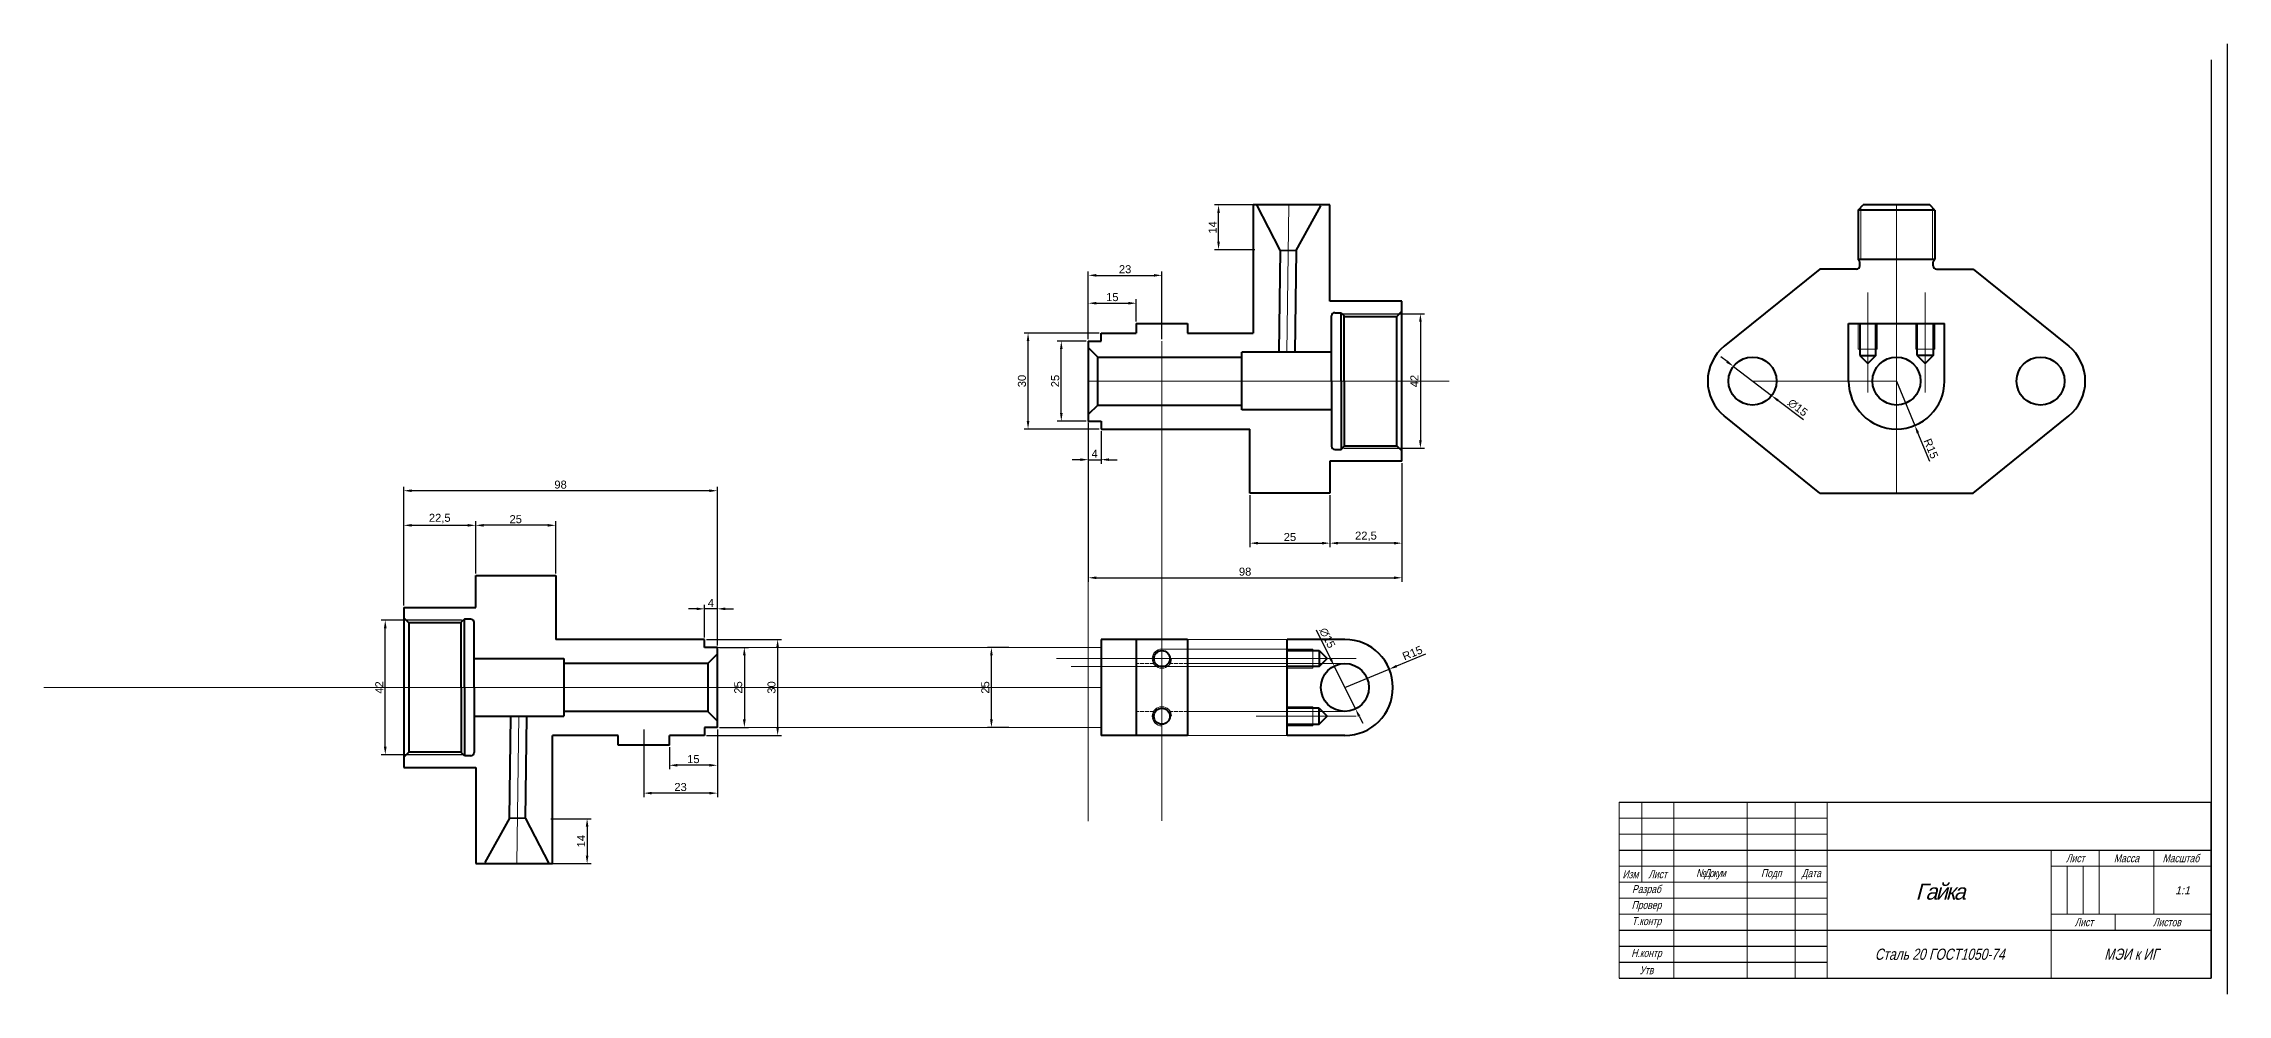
# Model space of a CAD drawing. Header units: millimetres. Extents: x 4220 to 12981, y 2004 to 7022.
# Drawn here: x 4220 to 4902, y 2004 to 2301 of the extents above; entities that cross this region are included whole.
import ezdxf

# ---------------------------------------------------------------- set-up
doc = ezdxf.new("R2010")
doc.units = ezdxf.units.MM
doc.linetypes.add('ACAD_ISO02W100', pattern=[15, 12, -3])
doc.styles.get("Standard").update_dxf_attribs({"font": 'arial.ttf'})
doc.dimstyles.new('ISO-25', dxfattribs={"dimtxt": 2.5, "dimasz": 2.5, "dimexe": 1.25, "dimexo": 0.625, "dimtad": 1, "dimtxsty": 'Standard', "dimcen": 2.5, "dimadec": 0, "dimazin": 0, "dimtfac": 1, "dimtmove": 0, "dimatfit": 3, "dimfxl": 1, "dimarcsym": 0})

# ---------------------------------------------------------------- blocks, each defined once
blk = doc.blocks.new('*D64')
at = {"color": 0, "lineweight": -2, "transparency": 16777216}
for p, q in [((4643.93, 2169.79), (4643.93, 2143.52)), ((4621.43, 2159.79), (4621.43, 2143.52)), ((4641.43, 2144.77), (4623.93, 2144.77))]:
    blk.add_line(p, q, dxfattribs=at)
at = {"color": 0, "lineweight": 9, "transparency": 16777216}
for points in [[(4623.93, 2145.18), (4623.93, 2144.35), (4621.43, 2144.77)], [(4641.43, 2145.18), (4641.43, 2144.35), (4643.93, 2144.77)]]:
    blk.add_solid(points, dxfattribs=at)
at = {"layer": 'Defpoints', "color": 0, "lineweight": 9, "transparency": 16777216}
for p in [(4643.93, 2170.42), (4621.43, 2160.42), (4621.43, 2144.77)]:
    blk.add_point(p, dxfattribs=at)
at = {"color": 0, "lineweight": 9, "transparency": 16777216, "insert": (4632.68, 2146.89), "char_height": 2.5, "attachment_point": 5}
blk.add_mtext('22,5', dxfattribs=at)
blk = doc.blocks.new('*D65')
at = {"color": 0, "lineweight": -2, "transparency": 16777216}
for p, q in [((4596.43, 2159.79), (4596.43, 2143.52)), ((4621.43, 2159.79), (4621.43, 2143.52)), ((4598.93, 2144.77), (4618.93, 2144.77))]:
    blk.add_line(p, q, dxfattribs=at)
at = {"color": 0, "lineweight": 9, "transparency": 16777216}
for points in [[(4598.93, 2145.18), (4598.93, 2144.35), (4596.43, 2144.77)], [(4618.93, 2145.18), (4618.93, 2144.35), (4621.43, 2144.77)]]:
    blk.add_solid(points, dxfattribs=at)
at = {"layer": 'Defpoints', "color": 0, "lineweight": 9, "transparency": 16777216}
for p in [(4596.43, 2160.42), (4621.43, 2160.42), (4621.43, 2144.77)]:
    blk.add_point(p, dxfattribs=at)
at = {"color": 0, "lineweight": 9, "transparency": 16777216, "insert": (4608.93, 2146.67), "char_height": 2.5, "attachment_point": 5}
blk.add_mtext('25', dxfattribs=at)
blk = doc.blocks.new('*D66')
at = {"color": 0, "lineweight": -2, "transparency": 16777216}
for p, q in [((4545.93, 2182.29), (4545.93, 2169.6)), ((4549.93, 2179.79), (4549.93, 2169.6)), ((4543.43, 2170.85), (4540.93, 2170.85)), ((4545.93, 2170.85), (4549.93, 2170.85)), ((4552.43, 2170.85), (4554.93, 2170.85))]:
    blk.add_line(p, q, dxfattribs=at)
at = {"color": 0, "lineweight": 9, "transparency": 16777216}
for points in [[(4543.43, 2171.27), (4543.43, 2170.44), (4545.93, 2170.85)], [(4552.43, 2171.27), (4552.43, 2170.44), (4549.93, 2170.85)]]:
    blk.add_solid(points, dxfattribs=at)
at = {"layer": 'Defpoints', "color": 0, "lineweight": 9, "transparency": 16777216}
for p in [(4545.93, 2182.92), (4549.93, 2180.42), (4549.93, 2170.85)]:
    blk.add_point(p, dxfattribs=at)
at = {"color": 0, "lineweight": 9, "transparency": 16777216, "insert": (4547.93, 2172.73), "char_height": 2.5, "attachment_point": 5}
blk.add_mtext('4', dxfattribs=at)
blk = doc.blocks.new('*D67')
at = {"color": 0, "lineweight": -2, "transparency": 16777216}
for p, q in [((4545.3, 2207.92), (4536.24, 2207.92)), ((4537.49, 2185.42), (4537.49, 2205.42)), ((4545.3, 2182.92), (4536.24, 2182.92))]:
    blk.add_line(p, q, dxfattribs=at)
at = {"color": 0, "lineweight": 9, "transparency": 16777216}
for points in [[(4537.08, 2205.42), (4537.91, 2205.42), (4537.49, 2207.92)], [(4537.08, 2185.42), (4537.91, 2185.42), (4537.49, 2182.92)]]:
    blk.add_solid(points, dxfattribs=at)
at = {"layer": 'Defpoints', "color": 0, "lineweight": 9, "transparency": 16777216}
for p in [(4537.49, 2207.92), (4545.93, 2207.92), (4545.93, 2182.92)]:
    blk.add_point(p, dxfattribs=at)
at = {"color": 0, "lineweight": 9, "transparency": 16777216, "insert": (4535.59, 2195.42), "char_height": 2.5, "attachment_point": 5, "rotation": 90}
blk.add_mtext('25', dxfattribs=at)
blk = doc.blocks.new('*D59')
at = {"color": 0, "lineweight": -2, "transparency": 16777216}
for p, q in [((4545.93, 2182.29), (4545.93, 2132.7)), ((4643.93, 2169.79), (4643.93, 2132.7)), ((4548.43, 2133.95), (4641.43, 2133.95))]:
    blk.add_line(p, q, dxfattribs=at)
at = {"color": 0, "lineweight": 9, "transparency": 16777216}
for points in [[(4548.43, 2134.37), (4548.43, 2133.53), (4545.93, 2133.95)], [(4641.43, 2134.37), (4641.43, 2133.53), (4643.93, 2133.95)]]:
    blk.add_solid(points, dxfattribs=at)
at = {"layer": 'Defpoints', "color": 0, "lineweight": 9, "transparency": 16777216}
for p in [(4545.93, 2182.92), (4643.93, 2170.42), (4643.93, 2133.95)]:
    blk.add_point(p, dxfattribs=at)
at = {"color": 0, "lineweight": 9, "transparency": 16777216, "insert": (4594.93, 2135.85), "char_height": 2.5, "attachment_point": 5}
blk.add_mtext('98', dxfattribs=at)
blk = doc.blocks.new('*D68')
at = {"color": 0, "lineweight": -2, "transparency": 16777216}
for p, q in [((4549.3, 2210.42), (4525.85, 2210.42)), ((4527.1, 2182.92), (4527.1, 2207.92)), ((4549.3, 2180.42), (4525.85, 2180.42))]:
    blk.add_line(p, q, dxfattribs=at)
at = {"color": 0, "lineweight": 9, "transparency": 16777216}
for points in [[(4526.68, 2207.92), (4527.51, 2207.92), (4527.1, 2210.42)], [(4526.68, 2182.92), (4527.51, 2182.92), (4527.1, 2180.42)]]:
    blk.add_solid(points, dxfattribs=at)
at = {"layer": 'Defpoints', "color": 0, "lineweight": 9, "transparency": 16777216}
for p in [(4527.1, 2210.42), (4549.93, 2210.42), (4549.93, 2180.42)]:
    blk.add_point(p, dxfattribs=at)
at = {"color": 0, "lineweight": 9, "transparency": 16777216, "insert": (4525.19, 2195.42), "char_height": 2.5, "attachment_point": 5, "rotation": 90}
blk.add_mtext('30', dxfattribs=at)
blk = doc.blocks.new('*D60')
at = {"color": 0, "lineweight": -2, "transparency": 16777216}
for p, q in [((4545.93, 2208.54), (4545.93, 2220.98)), ((4548.43, 2219.73), (4558.43, 2219.73)), ((4560.93, 2214.04), (4560.93, 2220.98))]:
    blk.add_line(p, q, dxfattribs=at)
at = {"color": 0, "lineweight": 9, "transparency": 16777216}
for points in [[(4548.43, 2220.14), (4548.43, 2219.31), (4545.93, 2219.73)], [(4558.43, 2220.14), (4558.43, 2219.31), (4560.93, 2219.73)]]:
    blk.add_solid(points, dxfattribs=at)
at = {"layer": 'Defpoints', "color": 0, "lineweight": 9, "transparency": 16777216}
for p in [(4560.93, 2219.73), (4560.93, 2213.42), (4545.93, 2207.92)]:
    blk.add_point(p, dxfattribs=at)
at = {"color": 0, "lineweight": 9, "transparency": 16777216, "insert": (4553.43, 2221.63), "char_height": 2.5, "attachment_point": 5}
blk.add_mtext('15', dxfattribs=at)
blk = doc.blocks.new('*D61')
at = {"color": 0, "lineweight": -2, "transparency": 16777216}
for p, q in [((4625.9, 2216.42), (4650.95, 2216.42)), ((4649.7, 2213.92), (4649.7, 2176.92)), ((4625.9, 2174.42), (4650.95, 2174.42))]:
    blk.add_line(p, q, dxfattribs=at)
at = {"color": 0, "lineweight": 9, "transparency": 16777216}
for points in [[(4649.28, 2213.92), (4650.11, 2213.92), (4649.7, 2216.42)], [(4649.28, 2176.92), (4650.11, 2176.92), (4649.7, 2174.42)]]:
    blk.add_solid(points, dxfattribs=at)
at = {"layer": 'Defpoints', "color": 0, "lineweight": 9, "transparency": 16777216}
for p in [(4625.28, 2216.42), (4625.28, 2174.42), (4649.7, 2174.42)]:
    blk.add_point(p, dxfattribs=at)
at = {"color": 0, "lineweight": 9, "transparency": 16777216, "insert": (4647.82, 2195.42), "char_height": 2.5, "attachment_point": 5, "rotation": 90}
blk.add_mtext('42', dxfattribs=at)
blk = doc.blocks.new('*D62')
at = {"color": 0, "lineweight": -2, "transparency": 16777216}
for p, q in [((4597.97, 2250.42), (4585.38, 2250.42)), ((4586.63, 2238.92), (4586.63, 2247.92)), ((4597.97, 2236.42), (4585.38, 2236.42))]:
    blk.add_line(p, q, dxfattribs=at)
at = {"color": 0, "lineweight": 9, "transparency": 16777216}
for points in [[(4586.21, 2247.92), (4587.04, 2247.92), (4586.63, 2250.42)], [(4586.21, 2238.92), (4587.04, 2238.92), (4586.63, 2236.42)]]:
    blk.add_solid(points, dxfattribs=at)
at = {"layer": 'Defpoints', "color": 0, "lineweight": 9, "transparency": 16777216}
for p in [(4586.63, 2250.42), (4598.59, 2250.42), (4598.59, 2236.42)]:
    blk.add_point(p, dxfattribs=at)
at = {"color": 0, "lineweight": 9, "transparency": 16777216, "insert": (4584.75, 2243.42), "char_height": 2.5, "attachment_point": 5, "rotation": 90}
blk.add_mtext('14', dxfattribs=at)
blk = doc.blocks.new('*D63')
at = {"color": 0, "lineweight": -2, "transparency": 16777216}
for p, q in [((4545.93, 2208.54), (4545.93, 2229.69)), ((4548.43, 2228.44), (4566.43, 2228.44)), ((4568.93, 2208.54), (4568.93, 2229.69))]:
    blk.add_line(p, q, dxfattribs=at)
at = {"color": 0, "lineweight": 9, "transparency": 16777216}
for points in [[(4548.43, 2228.85), (4548.43, 2228.02), (4545.93, 2228.44)], [(4566.43, 2228.85), (4566.43, 2228.02), (4568.93, 2228.44)]]:
    blk.add_solid(points, dxfattribs=at)
at = {"layer": 'Defpoints', "color": 0, "lineweight": 9, "transparency": 16777216}
for p in [(4568.93, 2228.44), (4545.93, 2207.92), (4568.93, 2207.92)]:
    blk.add_point(p, dxfattribs=at)
at = {"color": 0, "lineweight": 9, "transparency": 16777216, "insert": (4557.43, 2230.34), "char_height": 2.5, "attachment_point": 5}
blk.add_mtext('23', dxfattribs=at)
blk = doc.blocks.new('*D69')
at = {"color": 0, "lineweight": -2, "transparency": 16777216}
for p, q in [((4798.47, 2195.42), (4804.19, 2181.55)), ((4808.85, 2170.23), (4805.14, 2179.24))]:
    blk.add_line(p, q, dxfattribs=at)
at = {"color": 0, "lineweight": 9, "transparency": 16777216}
blk.add_solid([(4805.52, 2179.4), (4804.75, 2179.08), (4804.19, 2181.55)], dxfattribs=at)
at = {"layer": 'Defpoints', "color": 0, "lineweight": 9, "transparency": 16777216}
for p in [(4798.47, 2195.42), (4804.19, 2181.55)]:
    blk.add_point(p, dxfattribs=at)
at = {"color": 0, "lineweight": 9, "transparency": 16777216, "insert": (4809.23, 2174.31), "char_height": 2.5, "attachment_point": 5, "rotation": 292.40279}
blk.add_mtext('R15', dxfattribs=at)
blk = doc.blocks.new('*D70')
at = {"color": 0, "lineweight": -2, "transparency": 16777216}
for p, q in [((4651.28, 2110.07), (4642.28, 2106.35)), ((4626.1, 2099.68), (4639.96, 2105.4))]:
    blk.add_line(p, q, dxfattribs=at)
at = {"color": 0, "lineweight": 9, "transparency": 16777216}
blk.add_solid([(4642.12, 2106.74), (4642.43, 2105.97), (4639.96, 2105.4)], dxfattribs=at)
at = {"layer": 'Defpoints', "color": 0, "lineweight": 9, "transparency": 16777216}
for p in [(4639.96, 2105.4), (4626.1, 2099.68)]:
    blk.add_point(p, dxfattribs=at)
at = {"color": 0, "lineweight": 9, "transparency": 16777216, "insert": (4647.21, 2110.44), "char_height": 2.5, "attachment_point": 5, "rotation": 22.40279}
blk.add_mtext('R15', dxfattribs=at)
blk = doc.blocks.new('*D71')
at = {"color": 0, "lineweight": -2, "transparency": 16777216}
for p, q in [((4617.17, 2117.66), (4621.65, 2108.64)), ((4629.43, 2092.97), (4622.76, 2106.4)), ((4630.55, 2090.73), (4631.66, 2088.49))]:
    blk.add_line(p, q, dxfattribs=at)
at = {"color": 0, "lineweight": 9, "transparency": 16777216}
for points in [[(4622.02, 2108.82), (4621.27, 2108.45), (4622.76, 2106.4)], [(4630.92, 2090.91), (4630.17, 2090.54), (4629.43, 2092.97)]]:
    blk.add_solid(points, dxfattribs=at)
at = {"layer": 'Defpoints', "color": 0, "lineweight": 9, "transparency": 16777216}
for p in [(4622.76, 2106.4), (4629.43, 2092.97)]:
    blk.add_point(p, dxfattribs=at)
at = {"color": 0, "lineweight": 9, "transparency": 16777216, "insert": (4620.61, 2115.14), "char_height": 2.5, "attachment_point": 5, "rotation": 296.42338}
blk.add_mtext('∅15', dxfattribs=at)
blk = doc.blocks.new('*D72')
at = {"color": 0, "lineweight": -2, "transparency": 16777216}
for p, q in [((4745.51, 2201.48), (4743.53, 2202.99)), ((4747.5, 2199.96), (4759.43, 2190.87)), ((4769.43, 2183.26), (4761.42, 2189.36))]:
    blk.add_line(p, q, dxfattribs=at)
at = {"color": 0, "lineweight": 9, "transparency": 16777216}
for points in [[(4745.77, 2201.81), (4745.26, 2201.15), (4747.5, 2199.96)], [(4761.68, 2189.69), (4761.17, 2189.03), (4759.43, 2190.87)]]:
    blk.add_solid(points, dxfattribs=at)
at = {"layer": 'Defpoints', "color": 0, "lineweight": 9, "transparency": 16777216}
for p in [(4747.5, 2199.96), (4759.43, 2190.87)]:
    blk.add_point(p, dxfattribs=at)
at = {"color": 0, "lineweight": 9, "transparency": 16777216, "insert": (4767.62, 2187.12), "char_height": 2.5, "attachment_point": 5, "rotation": 322.69469}
blk.add_mtext('∅15', dxfattribs=at)
blk = doc.blocks.new('*D78')
at = {"color": 0, "lineweight": -2, "transparency": 16777216}
for p, q in [((4332.02, 2125.31), (4332.02, 2151.59)), ((4334.52, 2150.34), (4352.02, 2150.34)), ((4354.52, 2135.31), (4354.52, 2151.59))]:
    blk.add_line(p, q, dxfattribs=at)
at = {"color": 0, "lineweight": 9, "transparency": 16777216}
for points in [[(4334.52, 2150.75), (4334.52, 2149.92), (4332.02, 2150.34)], [(4352.02, 2150.75), (4352.02, 2149.92), (4354.52, 2150.34)]]:
    blk.add_solid(points, dxfattribs=at)
at = {"layer": 'Defpoints', "color": 0, "lineweight": 9, "transparency": 16777216}
for p in [(4354.52, 2150.34), (4354.52, 2134.68), (4332.02, 2124.68)]:
    blk.add_point(p, dxfattribs=at)
at = {"color": 0, "lineweight": 9, "transparency": 16777216, "insert": (4343.27, 2152.46), "char_height": 2.5, "attachment_point": 5}
blk.add_mtext('22,5', dxfattribs=at)
blk = doc.blocks.new('*D79')
at = {"color": 0, "lineweight": -2, "transparency": 16777216}
for p, q in [((4354.52, 2135.31), (4354.52, 2151.59)), ((4377.02, 2150.34), (4357.02, 2150.34)), ((4379.52, 2135.31), (4379.52, 2151.59))]:
    blk.add_line(p, q, dxfattribs=at)
at = {"color": 0, "lineweight": 9, "transparency": 16777216}
for points in [[(4357.02, 2150.75), (4357.02, 2149.92), (4354.52, 2150.34)], [(4377.02, 2150.75), (4377.02, 2149.92), (4379.52, 2150.34)]]:
    blk.add_solid(points, dxfattribs=at)
at = {"layer": 'Defpoints', "color": 0, "lineweight": 9, "transparency": 16777216}
for p in [(4354.52, 2150.34), (4354.52, 2134.68), (4379.52, 2134.68)]:
    blk.add_point(p, dxfattribs=at)
at = {"color": 0, "lineweight": 9, "transparency": 16777216, "insert": (4367.02, 2152.24), "char_height": 2.5, "attachment_point": 5}
blk.add_mtext('25', dxfattribs=at)
blk = doc.blocks.new('*D80')
at = {"color": 0, "lineweight": -2, "transparency": 16777216}
for p, q in [((4423.52, 2124.25), (4421.02, 2124.25)), ((4426.02, 2115.31), (4426.02, 2125.5)), ((4430.02, 2124.25), (4426.02, 2124.25)), ((4430.02, 2112.81), (4430.02, 2125.5)), ((4432.52, 2124.25), (4435.02, 2124.25))]:
    blk.add_line(p, q, dxfattribs=at)
at = {"color": 0, "lineweight": 9, "transparency": 16777216}
for points in [[(4423.52, 2124.66), (4423.52, 2123.83), (4426.02, 2124.25)], [(4432.52, 2124.66), (4432.52, 2123.83), (4430.02, 2124.25)]]:
    blk.add_solid(points, dxfattribs=at)
at = {"layer": 'Defpoints', "color": 0, "lineweight": 9, "transparency": 16777216}
for p in [(4426.02, 2124.25), (4426.02, 2114.68), (4430.02, 2112.18)]:
    blk.add_point(p, dxfattribs=at)
at = {"color": 0, "lineweight": 9, "transparency": 16777216, "insert": (4428.02, 2126.12), "char_height": 2.5, "attachment_point": 5}
blk.add_mtext('4', dxfattribs=at)
blk = doc.blocks.new('*D81')
at = {"color": 0, "lineweight": -2, "transparency": 16777216}
for p, q in [((4430.64, 2112.18), (4439.7, 2112.18)), ((4438.45, 2109.68), (4438.45, 2089.68)), ((4430.64, 2087.18), (4439.7, 2087.18))]:
    blk.add_line(p, q, dxfattribs=at)
at = {"color": 0, "lineweight": 9, "transparency": 16777216}
for points in [[(4438.03, 2109.68), (4438.87, 2109.68), (4438.45, 2112.18)], [(4438.03, 2089.68), (4438.87, 2089.68), (4438.45, 2087.18)]]:
    blk.add_solid(points, dxfattribs=at)
at = {"layer": 'Defpoints', "color": 0, "lineweight": 9, "transparency": 16777216}
for p in [(4430.02, 2112.18), (4430.02, 2087.18), (4438.45, 2087.18)]:
    blk.add_point(p, dxfattribs=at)
at = {"color": 0, "lineweight": 9, "transparency": 16777216, "insert": (4436.55, 2099.68), "char_height": 2.5, "attachment_point": 5, "rotation": 90}
blk.add_mtext('25', dxfattribs=at)
blk = doc.blocks.new('*D73')
at = {"color": 0, "lineweight": -2, "transparency": 16777216}
for p, q in [((4332.02, 2125.31), (4332.02, 2162.4)), ((4427.52, 2161.15), (4334.52, 2161.15)), ((4430.02, 2112.81), (4430.02, 2162.4))]:
    blk.add_line(p, q, dxfattribs=at)
at = {"color": 0, "lineweight": 9, "transparency": 16777216}
for points in [[(4334.52, 2161.57), (4334.52, 2160.73), (4332.02, 2161.15)], [(4427.52, 2161.57), (4427.52, 2160.73), (4430.02, 2161.15)]]:
    blk.add_solid(points, dxfattribs=at)
at = {"layer": 'Defpoints', "color": 0, "lineweight": 9, "transparency": 16777216}
for p in [(4332.02, 2161.15), (4332.02, 2124.68), (4430.02, 2112.18)]:
    blk.add_point(p, dxfattribs=at)
at = {"color": 0, "lineweight": 9, "transparency": 16777216, "insert": (4381.02, 2163.05), "char_height": 2.5, "attachment_point": 5}
blk.add_mtext('98', dxfattribs=at)
blk = doc.blocks.new('*D82')
at = {"color": 0, "lineweight": -2, "transparency": 16777216}
for p, q in [((4426.64, 2114.68), (4450.1, 2114.68)), ((4448.85, 2112.18), (4448.85, 2087.18)), ((4426.64, 2084.68), (4450.1, 2084.68))]:
    blk.add_line(p, q, dxfattribs=at)
at = {"color": 0, "lineweight": 9, "transparency": 16777216}
for points in [[(4448.43, 2112.18), (4449.27, 2112.18), (4448.85, 2114.68)], [(4448.43, 2087.18), (4449.27, 2087.18), (4448.85, 2084.68)]]:
    blk.add_solid(points, dxfattribs=at)
at = {"layer": 'Defpoints', "color": 0, "lineweight": 9, "transparency": 16777216}
for p in [(4426.02, 2114.68), (4426.02, 2084.68), (4448.85, 2084.68)]:
    blk.add_point(p, dxfattribs=at)
at = {"color": 0, "lineweight": 9, "transparency": 16777216, "insert": (4446.95, 2099.68), "char_height": 2.5, "attachment_point": 5, "rotation": 90}
blk.add_mtext('30', dxfattribs=at)
blk = doc.blocks.new('*D74')
at = {"color": 0, "lineweight": -2, "transparency": 16777216}
for p, q in [((4430.02, 2086.56), (4430.02, 2074.13)), ((4415.02, 2081.06), (4415.02, 2074.13)), ((4427.52, 2075.38), (4417.52, 2075.38))]:
    blk.add_line(p, q, dxfattribs=at)
at = {"color": 0, "lineweight": 9, "transparency": 16777216}
for points in [[(4417.52, 2075.79), (4417.52, 2074.96), (4415.02, 2075.38)], [(4427.52, 2075.79), (4427.52, 2074.96), (4430.02, 2075.38)]]:
    blk.add_solid(points, dxfattribs=at)
at = {"layer": 'Defpoints', "color": 0, "lineweight": 9, "transparency": 16777216}
for p in [(4415.02, 2081.68), (4430.02, 2087.18), (4415.02, 2075.38)]:
    blk.add_point(p, dxfattribs=at)
at = {"color": 0, "lineweight": 9, "transparency": 16777216, "insert": (4422.52, 2077.28), "char_height": 2.5, "attachment_point": 5}
blk.add_mtext('15', dxfattribs=at)
blk = doc.blocks.new('*D75')
at = {"color": 0, "lineweight": -2, "transparency": 16777216}
for p, q in [((4350.04, 2120.68), (4325, 2120.68)), ((4326.25, 2081.18), (4326.25, 2118.18)), ((4350.04, 2078.68), (4325, 2078.68))]:
    blk.add_line(p, q, dxfattribs=at)
at = {"color": 0, "lineweight": 9, "transparency": 16777216}
for points in [[(4325.83, 2118.18), (4326.67, 2118.18), (4326.25, 2120.68)], [(4325.83, 2081.18), (4326.67, 2081.18), (4326.25, 2078.68)]]:
    blk.add_solid(points, dxfattribs=at)
at = {"layer": 'Defpoints', "color": 0, "lineweight": 9, "transparency": 16777216}
for p in [(4326.25, 2120.68), (4350.67, 2120.68), (4350.67, 2078.68)]:
    blk.add_point(p, dxfattribs=at)
at = {"color": 0, "lineweight": 9, "transparency": 16777216, "insert": (4324.37, 2099.68), "char_height": 2.5, "attachment_point": 5, "rotation": 90}
blk.add_mtext('42', dxfattribs=at)
blk = doc.blocks.new('*D76')
at = {"color": 0, "lineweight": -2, "transparency": 16777216}
for p, q in [((4377.98, 2058.68), (4390.57, 2058.68)), ((4389.32, 2056.18), (4389.32, 2047.18)), ((4377.98, 2044.68), (4390.57, 2044.68))]:
    blk.add_line(p, q, dxfattribs=at)
at = {"color": 0, "lineweight": 9, "transparency": 16777216}
for points in [[(4388.9, 2056.18), (4389.74, 2056.18), (4389.32, 2058.68)], [(4388.9, 2047.18), (4389.74, 2047.18), (4389.32, 2044.68)]]:
    blk.add_solid(points, dxfattribs=at)
at = {"layer": 'Defpoints', "color": 0, "lineweight": 9, "transparency": 16777216}
for p in [(4377.35, 2058.68), (4377.35, 2044.68), (4389.32, 2044.68)]:
    blk.add_point(p, dxfattribs=at)
at = {"color": 0, "lineweight": 9, "transparency": 16777216, "insert": (4387.44, 2051.68), "char_height": 2.5, "attachment_point": 5, "rotation": 90}
blk.add_mtext('14', dxfattribs=at)
blk = doc.blocks.new('*D77')
at = {"color": 0, "lineweight": -2, "transparency": 16777216}
for p, q in [((4407.02, 2086.56), (4407.02, 2065.42)), ((4430.02, 2086.56), (4430.02, 2065.42)), ((4427.52, 2066.67), (4409.52, 2066.67))]:
    blk.add_line(p, q, dxfattribs=at)
at = {"color": 0, "lineweight": 9, "transparency": 16777216}
for points in [[(4409.52, 2067.08), (4409.52, 2066.25), (4407.02, 2066.67)], [(4427.52, 2067.08), (4427.52, 2066.25), (4430.02, 2066.67)]]:
    blk.add_solid(points, dxfattribs=at)
at = {"layer": 'Defpoints', "color": 0, "lineweight": 9, "transparency": 16777216}
for p in [(4407.02, 2087.18), (4430.02, 2087.18), (4407.02, 2066.67)]:
    blk.add_point(p, dxfattribs=at)
at = {"color": 0, "lineweight": 9, "transparency": 16777216, "insert": (4418.52, 2068.57), "char_height": 2.5, "attachment_point": 5}
blk.add_mtext('23', dxfattribs=at)
blk = doc.blocks.new('*D83')
at = {"color": 0, "lineweight": -2, "transparency": 16777216}
for p, q in [((4521.14, 2112.18), (4514.4, 2112.18)), ((4515.65, 2089.68), (4515.65, 2109.68)), ((4521.14, 2087.18), (4514.4, 2087.18))]:
    blk.add_line(p, q, dxfattribs=at)
at = {"color": 0, "lineweight": 9, "transparency": 16777216}
for points in [[(4515.24, 2109.68), (4516.07, 2109.68), (4515.65, 2112.18)], [(4515.24, 2089.68), (4516.07, 2089.68), (4515.65, 2087.18)]]:
    blk.add_solid(points, dxfattribs=at)
at = {"layer": 'Defpoints', "color": 0, "lineweight": 9, "transparency": 16777216}
for p in [(4515.65, 2112.18), (4521.76, 2112.18), (4521.76, 2087.18)]:
    blk.add_point(p, dxfattribs=at)
at = {"color": 0, "lineweight": 9, "transparency": 16777216, "insert": (4513.75, 2099.68), "char_height": 2.5, "attachment_point": 5, "rotation": 90}
blk.add_mtext('25', dxfattribs=at)

msp = doc.modelspace()

# ---------------------------------------------------------------- linework, layer by layer
for p, q in [((4901.838, 2300.816), (4901.838, 2003.816)), ((4896.838, 2295.816), (4896.838, 2008.816)), ((4711.838, 2063.816), (4896.838, 2063.816)), ((4896.838, 2008.816), (4896.838, 2063.816)), ((4711.838, 2048.816), (4896.838, 2048.816)), ((4711.838, 2023.816), (4896.838, 2023.816)), ((4711.838, 2018.816), (4776.838, 2018.816)), ((4711.838, 2013.816), (4776.838, 2013.816)), ((4711.838, 2008.816), (4896.838, 2008.816)), ((4711.838, 2008.816), (4896.838, 2008.816))]:
    msp.add_line(p, q)
at = {"lineweight": 40}
for p, q in [((4621.427, 2250.419), (4597.427, 2250.419)), ((4597.427, 2250.419), (4597.427, 2210.419)), ((4605.89, 2236.313), (4598.595, 2250.419)), ((4610.889, 2236.241), (4618.59, 2250.129)), ((4621.427, 2220.419), (4621.427, 2250.419)), ((4786.469, 2248.819), (4788.069, 2250.419)), ((4810.469, 2248.819), (4786.469, 2248.819)), ((4786.469, 2248.819), (4786.469, 2233.419)), ((4808.869, 2250.419), (4788.069, 2250.419)), ((4810.469, 2248.819), (4808.869, 2250.419)), ((4810.469, 2248.819), (4810.469, 2233.419)), ((4605.89, 2236.313), (4605.427, 2204.455)), ((4605.89, 2236.313), (4610.889, 2236.241)), ((4610.889, 2236.241), (4610.426, 2204.383)), ((4786.823, 2233.066), (4786.469, 2233.419)), ((4810.469, 2233.419), (4786.469, 2233.419)), ((4786.969, 2231.419), (4786.969, 2232.712)), ((4809.969, 2231.419), (4809.969, 2232.712)), ((4810.116, 2233.066), (4810.469, 2233.419)), ((4774.469, 2230.419), (4744.663, 2206.303)), ((4785.969, 2230.419), (4774.469, 2230.419)), ((4810.969, 2230.419), (4822.469, 2230.419)), ((4822.469, 2230.419), (4852.275, 2206.303)), ((4643.927, 2220.419), (4621.427, 2220.419)), ((4643.927, 2170.419), (4643.927, 2220.419)), ((4560.927, 2213.419), (4560.927, 2210.419)), ((4560.927, 2213.419), (4576.927, 2213.419)), ((4576.927, 2213.419), (4576.927, 2210.419)), ((4621.927, 2195.419), (4621.927, 2215.769)), ((4622.927, 2216.769), (4624.927, 2216.769)), ((4624.927, 2195.419), (4624.927, 2216.769)), ((4624.927, 2216.769), (4625.927, 2215.769)), ((4625.927, 2195.419), (4625.927, 2215.769)), ((4625.927, 2215.619), (4642.327, 2215.619)), ((4642.327, 2215.619), (4643.927, 2217.219)), ((4642.327, 2175.219), (4642.327, 2215.619)), ((4783.469, 2213.419), (4813.469, 2213.419)), ((4783.469, 2195.419), (4783.469, 2213.419)), ((4786.969, 2213.419), (4786.969, 2203.419)), ((4791.969, 2203.419), (4791.969, 2213.419)), ((4804.969, 2203.419), (4804.969, 2213.419)), ((4809.969, 2213.419), (4809.969, 2203.419)), ((4813.469, 2195.419), (4813.469, 2213.419)), ((4545.927, 2207.919), (4545.927, 2182.919)), ((4545.927, 2207.919), (4549.927, 2207.919)), ((4548.927, 2202.919), (4545.927, 2205.919)), ((4549.927, 2207.919), (4549.927, 2210.419)), ((4549.927, 2210.419), (4560.927, 2210.419)), ((4576.927, 2210.419), (4597.427, 2210.419)), ((4621.927, 2204.419), (4593.927, 2204.419)), ((4593.927, 2186.419), (4593.927, 2204.419)), ((4548.927, 2202.919), (4593.927, 2202.919)), ((4548.927, 2187.919), (4548.927, 2202.919)), ((4786.969, 2203.419), (4791.969, 2203.419)), ((4786.969, 2203.419), (4789.469, 2200.919)), ((4791.969, 2203.419), (4789.469, 2200.919)), ((4809.969, 2203.419), (4804.969, 2203.419)), ((4804.969, 2203.419), (4807.469, 2200.919)), ((4809.969, 2203.419), (4807.469, 2200.919)), ((4621.927, 2195.419), (4621.927, 2175.069)), ((4624.927, 2195.419), (4624.927, 2174.069)), ((4625.927, 2195.419), (4625.927, 2175.069)), ((4548.927, 2187.919), (4545.927, 2184.919)), ((4548.927, 2187.919), (4593.927, 2187.919)), ((4621.927, 2186.419), (4593.927, 2186.419)), ((4774.469, 2160.419), (4744.663, 2184.536)), ((4822.469, 2160.419), (4852.275, 2184.536)), ((4545.927, 2182.919), (4549.927, 2182.919)), ((4549.927, 2182.919), (4549.927, 2180.419)), ((4549.927, 2180.419), (4596.427, 2180.419)), ((4596.427, 2160.419), (4596.427, 2180.419)), ((4643.927, 2170.419), (4621.427, 2170.419)), ((4621.427, 2170.419), (4621.427, 2160.419)), ((4622.927, 2174.069), (4624.927, 2174.069)), ((4624.927, 2174.069), (4625.927, 2175.069)), ((4625.927, 2175.219), (4642.327, 2175.219)), ((4642.327, 2175.219), (4643.927, 2173.619)), ((4621.427, 2160.419), (4596.427, 2160.419)), ((4774.469, 2160.419), (4822.469, 2160.419)), ((4354.519, 2124.684), (4354.519, 2134.684)), ((4354.519, 2134.684), (4379.519, 2134.684)), ((4379.519, 2134.684), (4379.519, 2114.684)), ((4332.019, 2124.684), (4332.019, 2074.684)), ((4332.019, 2124.684), (4354.519, 2124.684)), ((4333.619, 2119.884), (4332.019, 2121.484)), ((4333.619, 2119.884), (4333.619, 2079.484)), ((4350.019, 2119.884), (4333.619, 2119.884)), ((4351.019, 2121.034), (4350.019, 2120.034)), ((4350.019, 2099.684), (4350.019, 2120.034)), ((4351.019, 2099.684), (4351.019, 2121.034)), ((4353.019, 2121.034), (4351.019, 2121.034)), ((4354.019, 2099.684), (4354.019, 2120.034)), ((4354.019, 2108.684), (4382.019, 2108.684)), ((4426.019, 2114.684), (4379.519, 2114.684)), ((4382.019, 2108.684), (4382.019, 2090.684)), ((4426.019, 2112.184), (4426.019, 2114.684)), ((4430.019, 2112.184), (4426.019, 2112.184)), ((4427.019, 2107.184), (4430.019, 2110.184)), ((4430.019, 2087.184), (4430.019, 2112.184)), ((4549.927, 2114.684), (4549.927, 2084.684)), ((4576.927, 2114.684), (4549.927, 2114.684)), ((4560.927, 2114.684), (4560.927, 2084.684)), ((4576.927, 2114.684), (4576.927, 2084.684)), ((4608.096, 2084.684), (4608.096, 2114.684)), ((4626.096, 2114.684), (4608.096, 2114.684)), ((4608.096, 2111.184), (4618.096, 2111.184)), ((4618.096, 2111.184), (4618.096, 2106.184)), ((4618.096, 2111.184), (4620.596, 2108.684)), ((4618.096, 2106.184), (4620.596, 2108.684)), ((4427.019, 2107.184), (4382.019, 2107.184)), ((4427.019, 2107.184), (4427.019, 2092.184)), ((4618.096, 2106.184), (4608.096, 2106.184)), ((4350.019, 2099.684), (4350.019, 2079.334)), ((4351.019, 2099.684), (4351.019, 2078.334)), ((4354.019, 2099.684), (4354.019, 2079.334)), ((4354.019, 2090.684), (4382.019, 2090.684)), ((4365.057, 2058.862), (4365.52, 2090.72)), ((4370.057, 2058.79), (4370.519, 2090.647)), ((4427.019, 2092.184), (4382.019, 2092.184)), ((4427.019, 2092.184), (4430.019, 2089.184)), ((4618.096, 2093.184), (4608.096, 2093.184)), ((4608.096, 2088.184), (4618.096, 2088.184)), ((4618.096, 2088.184), (4618.096, 2093.184)), ((4618.096, 2093.184), (4620.596, 2090.684)), ((4618.096, 2088.184), (4620.596, 2090.684)), ((4378.519, 2044.684), (4378.519, 2084.684)), ((4399.019, 2084.684), (4378.519, 2084.684)), ((4399.019, 2081.684), (4399.019, 2084.684)), ((4415.019, 2081.684), (4399.019, 2081.684)), ((4426.019, 2084.684), (4415.019, 2084.684)), ((4415.019, 2081.684), (4415.019, 2084.684)), ((4430.019, 2087.184), (4426.019, 2087.184)), ((4426.019, 2087.184), (4426.019, 2084.684)), ((4576.927, 2084.684), (4549.927, 2084.684)), ((4626.096, 2084.684), (4608.096, 2084.684)), ((4333.619, 2079.484), (4332.019, 2077.884)), ((4332.019, 2074.684), (4354.519, 2074.684)), ((4350.019, 2079.484), (4333.619, 2079.484)), ((4351.019, 2078.334), (4350.019, 2079.334)), ((4353.019, 2078.334), (4351.019, 2078.334)), ((4354.519, 2074.684), (4354.519, 2044.684)), ((4365.057, 2058.862), (4357.356, 2044.974)), ((4370.057, 2058.79), (4365.057, 2058.862)), ((4370.057, 2058.79), (4377.351, 2044.684)), ((4354.519, 2044.684), (4378.519, 2044.684))]:
    msp.add_line(p, q, dxfattribs=at)
at = {"lineweight": 9}
for p, q in [((4608.595, 2250.419), (4598.595, 2250.419)), ((4608.595, 2250.419), (4607.927, 2204.419)), ((4787.269, 2249.619), (4787.269, 2233.419)), ((4798.469, 2160.419), (4798.469, 2250.419)), ((4809.669, 2249.619), (4809.669, 2233.419)), ((4789.469, 2191.883), (4789.469, 2223.124)), ((4807.469, 2191.883), (4807.469, 2223.124)), ((4643.127, 2216.419), (4625.277, 2216.419)), ((4786.469, 2213.419), (4786.469, 2205.419)), ((4792.469, 2205.419), (4792.469, 2213.419)), ((4804.469, 2205.419), (4804.469, 2213.419)), ((4810.469, 2213.419), (4810.469, 2205.419)), ((4568.927, 2207.919), (4568.927, 2057.988)), ((4786.469, 2205.419), (4792.469, 2205.419)), ((4810.469, 2205.419), (4804.469, 2205.419)), ((4545.927, 2195.419), (4658.637, 2195.419)), ((4798.469, 2195.419), (4753.469, 2195.419)), ((4798.469, 2160.419), (4798.469, 2195.419)), ((4545.927, 2182.919), (4545.927, 2057.925)), ((4643.127, 2174.419), (4625.277, 2174.419)), ((4332.819, 2120.684), (4350.669, 2120.684)), ((4430.019, 2112.184), (4545.927, 2112.184)), ((4549.927, 2112.184), (4521.765, 2112.184)), ((4598.392, 2108.684), (4536.014, 2108.684)), ((4608.096, 2111.684), (4568.927, 2111.684)), ((4608.096, 2114.684), (4576.927, 2114.684)), ((4629.632, 2108.684), (4598.392, 2108.684)), ((4608.096, 2111.684), (4616.096, 2111.684)), ((4616.096, 2111.684), (4616.096, 2105.684)), ((4608.096, 2106.184), (4540.526, 2106.184)), ((4626.096, 2107.184), (4576.927, 2107.184)), ((4616.096, 2105.684), (4608.096, 2105.684)), ((4521.765, 2099.684), (4219.514, 2099.684)), ((4430.019, 2099.684), (4317.309, 2099.684)), ((4549.927, 2099.684), (4521.765, 2099.684)), ((4367.351, 2044.684), (4368.019, 2090.684)), ((4626.096, 2092.184), (4576.927, 2092.184)), ((4629.632, 2090.684), (4598.392, 2090.684)), ((4616.096, 2093.684), (4608.096, 2093.684)), ((4616.096, 2087.684), (4616.096, 2093.684)), ((4438.451, 2087.184), (4545.927, 2087.184)), ((4549.927, 2087.184), (4521.765, 2087.184)), ((4608.096, 2084.684), (4576.927, 2084.684)), ((4608.096, 2087.684), (4616.096, 2087.684)), ((4332.819, 2078.684), (4350.669, 2078.684)), ((4711.838, 2063.816), (4718.838, 2063.816)), ((4711.838, 2008.816), (4711.838, 2063.816)), ((4718.838, 2063.816), (4718.838, 2038.816)), ((4728.838, 2063.816), (4728.838, 2008.816)), ((4751.838, 2063.816), (4751.838, 2008.816)), ((4766.838, 2063.816), (4766.838, 2008.816)), ((4776.838, 2063.816), (4776.838, 2008.816)), ((4776.838, 2058.816), (4711.838, 2058.816)), ((4776.838, 2053.816), (4711.838, 2053.816)), ((4776.838, 2048.816), (4711.838, 2048.816)), ((4776.838, 2048.816), (4711.838, 2048.816)), ((4846.833, 2008.816), (4846.833, 2048.816)), ((4861.833, 2048.816), (4861.833, 2028.816)), ((4878.833, 2028.816), (4878.833, 2048.816)), ((4367.351, 2044.684), (4377.351, 2044.684)), ((4776.838, 2043.816), (4711.838, 2043.816)), ((4846.833, 2043.816), (4896.838, 2043.816)), ((4846.833, 2043.816), (4861.833, 2043.816)), ((4851.833, 2043.816), (4851.833, 2028.816)), ((4856.833, 2043.816), (4856.833, 2028.816)), ((4776.838, 2038.816), (4711.838, 2038.816)), ((4776.838, 2033.816), (4711.838, 2033.816)), ((4776.838, 2028.816), (4711.838, 2028.816)), ((4846.833, 2028.816), (4896.838, 2028.816)), ((4861.833, 2028.816), (4878.833, 2028.816)), ((4866.833, 2023.816), (4866.833, 2028.816)), ((4846.833, 2023.816), (4866.833, 2023.816))]:
    msp.add_line(p, q, dxfattribs=at)
at = {"linetype": 'ACAD_ISO02W100', "lineweight": 18, "ltscale": 0.1}
for p, q in [((4566.329, 2107.184), (4560.927, 2107.184)), ((4576.927, 2107.184), (4571.525, 2107.184)), ((4566.329, 2092.184), (4560.927, 2092.184)), ((4576.927, 2092.184), (4571.525, 2092.184))]:
    msp.add_line(p, q, dxfattribs=at)
at = {"lineweight": 40}
for centre, radius in [((4753.469, 2195.419), 7.5), ((4798.469, 2195.419), 7.5), ((4843.469, 2195.419), 7.5), ((4568.927, 2108.684), 2.5), ((4626.096, 2099.684), 7.5), ((4568.927, 2090.684), 2.5)]:
    msp.add_circle(centre, radius, dxfattribs=at)
for centre, radius, start, end in [((4785.969, 2231.419), 1, 270, 0), ((4786.469, 2232.712), 0.5, 0, 45), ((4810.469, 2232.712), 0.5, 135, 180), ((4810.969, 2231.419), 1, 180, 270), ((4622.927, 2215.769), 1, 90, 180), ((4753.469, 2195.419), 14, 128.97666, 231.02334), ((4843.469, 2195.419), 14, 308.97666, 51.02334), ((4798.469, 2195.419), 15, 180, 0), ((4622.927, 2175.069), 1, 180, 270), ((4353.019, 2120.034), 1, 0, 90), ((4626.096, 2099.684), 15, 270, 90), ((4353.019, 2079.334), 1, 270, 0)]:
    msp.add_arc(centre, radius, start, end, dxfattribs=at)
at = {"lineweight": 9}
for centre, start, end in [((4568.927, 2108.684), 90, 0), ((4568.927, 2090.684), 0, 270)]:
    msp.add_arc(centre, 3, start, end, dxfattribs=at)

# ---------------------------------------------------------------- texts
at = {"lineweight": 9, "attachment_point": 5}
for s, width, insert, char_height in [('{\\Ftxt|c204;\\Q15;\\W0.8;Лист}', 15, (4854.333, 2046.316), 2.5), ('{\\Ftxt|c204;\\Q15;\\W0.8;Масса}', 17, (4870.333, 2046.316), 2.5), ('{\\Ftxt|c204;\\Q15;\\W0.8;Масштаб}', 17, (4887.333, 2046.316), 2.5), ('{\\Ftxt|c204;\\Q15;\\W0.8;Изм}', 7, (4715.338, 2041.308), 2.5), ('{\\Ftxt|c204;\\Q15;\\W0.8;Лист}', 10, (4723.838, 2041.316), 2.5), ('{\\Q15;\\W0.8;\\T0.8;№\\Ftxt|c204;Докум}', 23, (4740.338, 2041.316), 2.5), ('{\\Ftxt|c204;\\Q15;\\W0.8;Подп}', 15, (4759.338, 2041.316), 2.5), ('{\\Ftxt|c204;\\Q15;\\W0.8;Дата}', 10, (4771.838, 2041.316), 2.5), ('{\\Ftxt|c204;\\Q15;\\W0.8;Разраб}', 17, (4720.338, 2036.316), 2.5), ('{\\Ftxt|c204;\\Q15;\\T0.8;Гайка}', 70.2355, (4811.955, 2035.848), 5), ('{\\Ftxt|c204;\\Q15;1:1}', 18.0045, (4887.835, 2036.316), 2.5), ('{\\Ftxt|c204;\\Q15;\\W0.8;Провер}', 17, (4720.338, 2031.316), 2.5), ('{\\Ftxt|c204;\\Q15;\\W0.8;Т.контр}', 17, (4720.338, 2026.316), 2.5), ('{\\Ftxt|c204;\\Q15;\\W0.8;Лист}', 15, (4857.044, 2026.316), 2.5), ('{\\Ftxt|c204;\\Q15;\\W0.8;Листов}', 15, (4882.98, 2026.316), 2.5), ('{\\Ftxt|c204;\\Q15;\\W0.8;Н.контр}', 17, (4720.338, 2016.316), 2.5), ('{\\Ftxt|c204;\\Q15;\\W0.8;Сталь \\Ftxt|c0;20 \\Ftxt|c204;ГОСТ\\Ftxt|c0;1050-74}', 70.2355, (4811.955, 2016.316), 3.5), ('{\\Ftxt|c204;\\Q15;\\W0.8;МЭИ к ИГ}', 50.0045, (4871.835, 2016.316), 3.5), ('{\\Ftxt|c204;\\Q15;\\W0.8;Утв}', 17, (4720.338, 2011.316), 2.5)]:
    msp.add_mtext_dynamic_manual_height_columns(s, width=width, gutter_width=12.5, heights=[0], dxfattribs=dict(at, insert=insert, char_height=char_height))

# ---------------------------------------------------------------- dimensions: what is measured, and where the dimension line sits
at = {"lineweight": 9}
for base, p1, p2, angle, picture, middle in [((4586.627, 2250.419), (4598.595, 2236.419), (4598.595, 2250.419), 90, '*D62', (4584.747, 2243.419)), ((4649.695, 2174.419), (4625.277, 2216.419), (4625.277, 2174.419), 90, '*D61', (4647.815, 2195.419)), ((4527.097, 2210.419), (4549.927, 2180.419), (4549.927, 2210.419), 90, '*D68', (4525.195, 2195.419)), ((4537.495, 2207.919), (4545.927, 2182.919), (4545.927, 2207.919), 90, '*D67', (4535.593, 2195.419)), ((4332.019, 2161.151), (4430.019, 2112.184), (4332.019, 2124.684), 180, '*D73', (4381.019, 2163.053)), ((4354.519, 2150.337), (4332.019, 2124.684), (4354.519, 2134.684), 180, '*D78', (4343.269, 2152.464)), ((4354.519, 2150.337), (4379.519, 2134.684), (4354.519, 2134.684), 180, '*D79', (4367.019, 2152.238)), ((4426.019, 2124.248), (4430.019, 2112.184), (4426.019, 2114.684), 180, '*D80', (4428.019, 2126.123)), ((4326.251, 2120.684), (4350.669, 2078.684), (4350.669, 2120.684), 270, '*D75', (4324.371, 2099.684)), ((4448.849, 2084.684), (4426.019, 2114.684), (4426.019, 2084.684), 270, '*D82', (4446.947, 2099.684)), ((4438.451, 2087.184), (4430.019, 2112.184), (4430.019, 2087.184), 270, '*D81', (4436.55, 2099.684)), ((4515.652, 2112.184), (4521.765, 2087.184), (4521.765, 2112.184), 90, '*D83', (4513.751, 2099.684)), ((4407.019, 2066.667), (4430.019, 2087.184), (4407.019, 2087.184), 180, '*D77', (4418.519, 2068.569)), ((4415.019, 2075.378), (4430.019, 2087.184), (4415.019, 2081.684), 180, '*D74', (4422.519, 2077.279)), ((4389.319, 2044.684), (4377.351, 2058.684), (4377.351, 2044.684), 270, '*D76', (4387.439, 2051.684))]:
    dim = msp.add_linear_dim(base=base, p1=p1, p2=p2, angle=angle, dimstyle='ISO-25', dxfattribs=at)
    dim.commit()
    dim.dimension.update_dxf_attribs({"geometry": picture, "text_midpoint": middle})
for base, p1, p2, picture, middle in [((4568.927, 2228.436), (4545.927, 2207.919), (4568.927, 2207.919), '*D63', (4557.427, 2230.339)), ((4560.927, 2219.725), (4545.927, 2207.919), (4560.927, 2213.419), '*D60', (4553.427, 2221.627)), ((4549.927, 2170.855), (4545.927, 2182.919), (4549.927, 2180.419), '*D66', (4547.927, 2172.73)), ((4643.927, 2133.952), (4545.927, 2182.919), (4643.927, 2170.419), '*D59', (4594.927, 2135.853)), ((4621.427, 2144.766), (4643.927, 2170.419), (4621.427, 2160.419), '*D64', (4632.677, 2146.894)), ((4621.427, 2144.766), (4596.427, 2160.419), (4621.427, 2160.419), '*D65', (4608.927, 2146.668))]:
    dim = msp.add_linear_dim(base=base, p1=p1, p2=p2, dimstyle='ISO-25', dxfattribs=at)
    dim.commit()
    dim.dimension.update_dxf_attribs({"geometry": picture, "text_midpoint": middle})
for p1, p2, picture, middle in [((4747.503, 2199.965), (4759.435, 2190.874), '*D72', (4767.617, 2187.117)), ((4629.434, 2092.967), (4622.759, 2106.4), '*D71', (4620.615, 2115.145))]:
    dim = msp.add_diameter_dim_2p(p1=p1, p2=p2, dimstyle='ISO-25', dxfattribs=at)
    dim.commit()
    dim.dimension.update_dxf_attribs({"geometry": picture, "text_midpoint": middle})
for center, mpoint, picture, middle in [((4798.469, 2195.419), (4804.186, 2181.551), '*D69', (4809.229, 2174.305)), ((4626.096, 2099.684), (4639.964, 2105.4), '*D70', (4647.21, 2110.444))]:
    dim = msp.add_radius_dim(center=center, mpoint=mpoint, dimstyle='ISO-25', dxfattribs=at)
    dim.commit()
    dim.dimension.update_dxf_attribs({"geometry": picture, "text_midpoint": middle})

doc.saveas('drawing.dxf')
